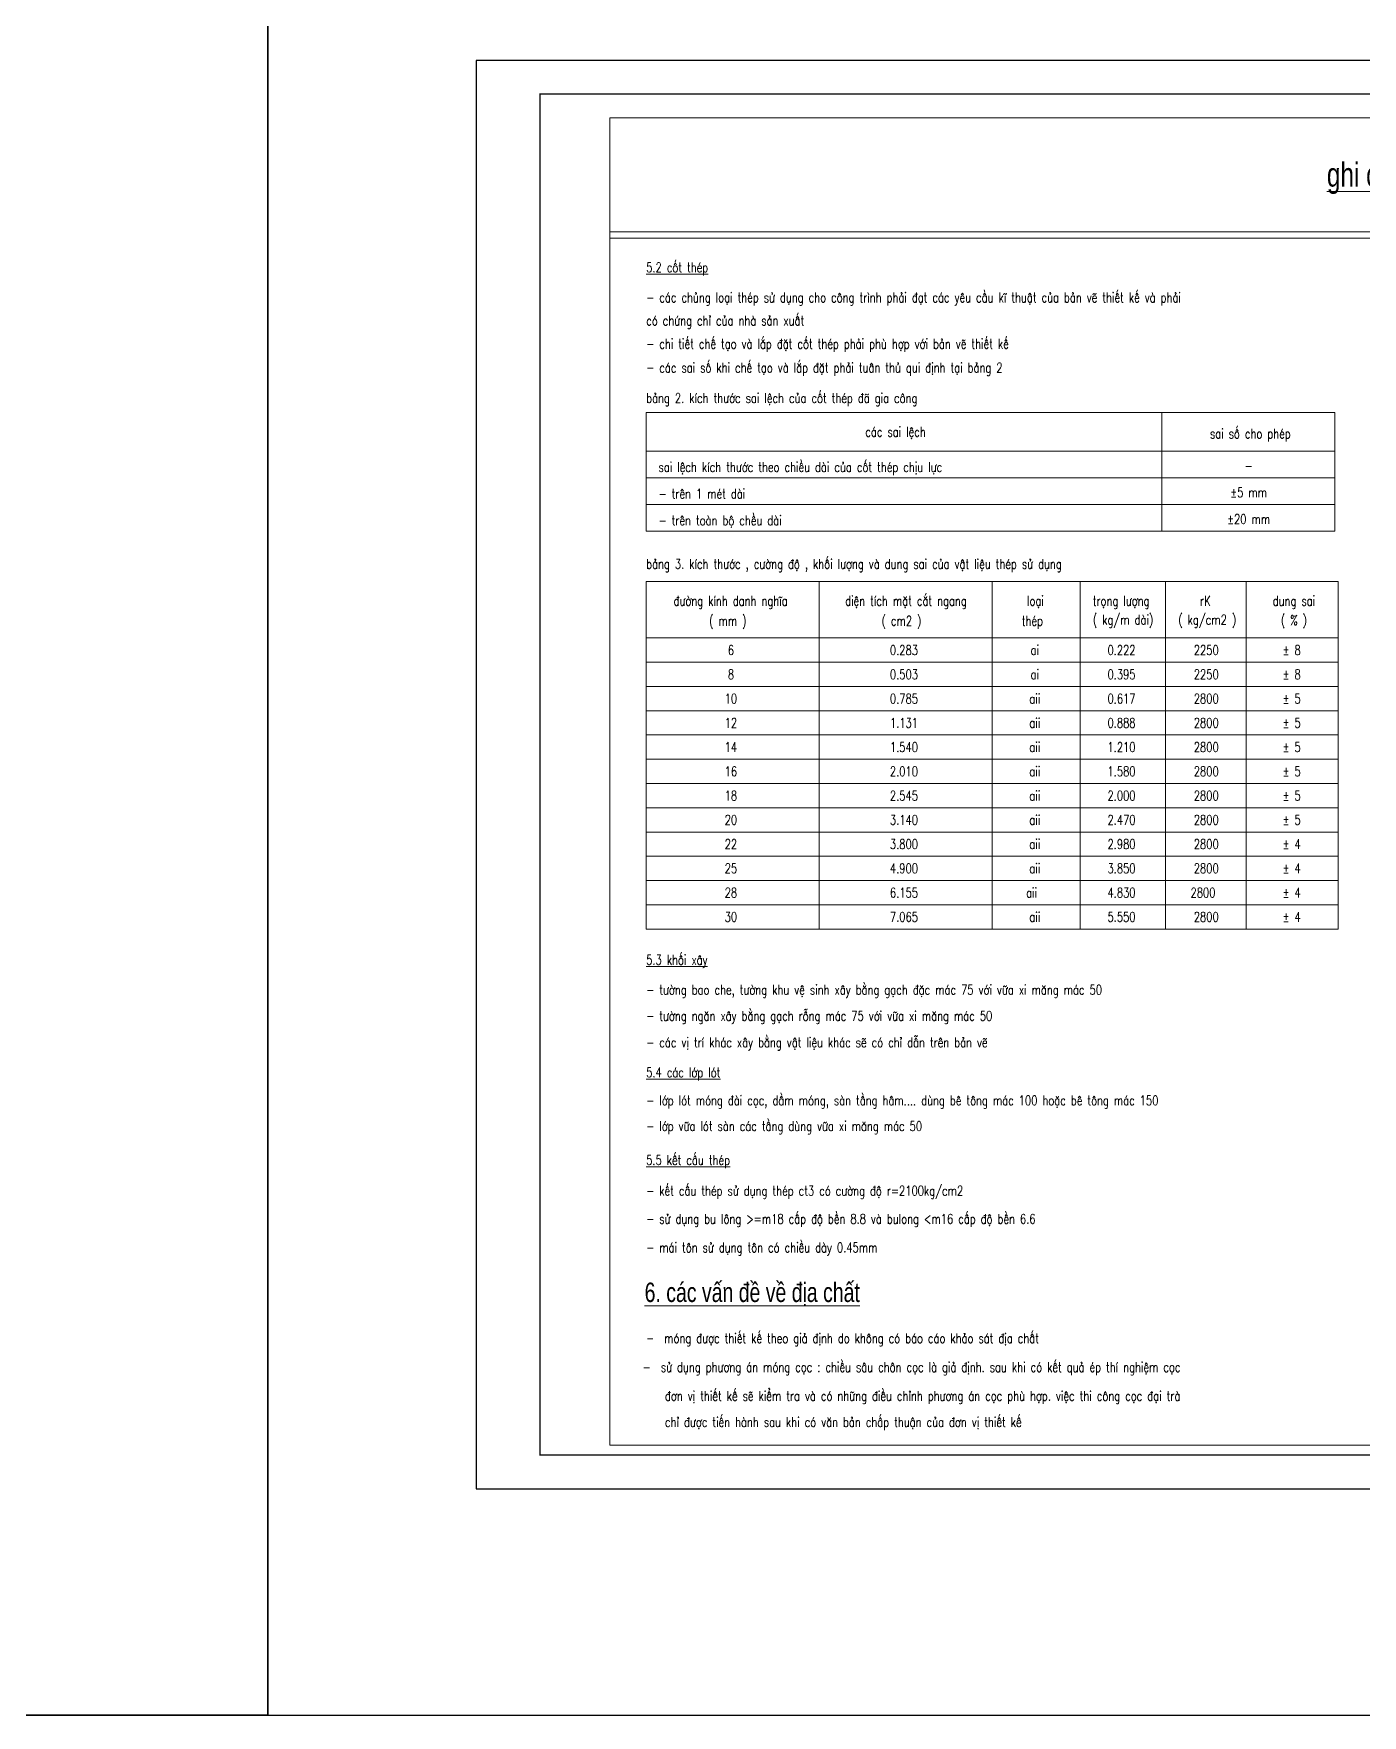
# Model space of a CAD drawing. Extents: x -1855204 to -1466800, y -1308584 to -996495.
# Drawn here: x -1752400 to -1725003, y -1051774 to -1017102 of the extents above; entities that cross this region are included whole.
import ezdxf
from ezdxf.enums import TextEntityAlignment as Align

# ---------------------------------------------------------------- set-up
doc = ezdxf.new("R2010")
doc.units = 0
doc.header["$LTSCALE"] = 150
doc.layers.get('Defpoints').update_dxf_attribs({"lineweight": 18})
for name, color, linetype, lineweight in [('05.Text', 253, 'Continuous', 18), ('11.Khung bo', 32, 'Continuous', 50), ('12.Khung', 36, 'Continuous', 25), ('KCVN-THAY', 7, 'Continuous', 25), ('LS-TEXT', 60, 'Continuous', 20), ('LS-THAY', 7, 'Continuous', 20)]:
    doc.layers.add(name, color=color, linetype=linetype, lineweight=lineweight)
doc.styles.add('KCVN-LEADER', font='vnromadi.shx', dxfattribs={"width": 0.7, "height": 4})
doc.styles.add('vnsimpli', font='vnsimli.shx', dxfattribs={"width": 0.75})

# ---------------------------------------------------------------- blocks, each defined once
blk = doc.blocks.new('*U4')
at = {"layer": 'KCVN-THAY', "color": 140}
blk.add_lwpolyline([(214871.76, 86966.68), (215381.8, 86966.68), (215381.8, 86579.68), (214871.76, 86579.68)], close=True, dxfattribs=at)
blk = doc.blocks.new('100')
at = {"layer": '11.Khung bo', "const_width": 26.7}
blk.add_lwpolyline([(1860913, -945240), (1860913, -916940), (1896063, -916940), (1896063, -945240)], close=True, dxfattribs=at)
at = {"layer": '12.Khung', "color": 1}
blk.add_lwpolyline([(1901579, -945940), (1901579, -916240), (1859580, -916240), (1859580, -945940)], close=True, dxfattribs=at)

msp = doc.modelspace()

# ---------------------------------------------------------------- linework, layer by layer
at = {"layer": 'LS-THAY'}
for p, q in [((-1740520.2, -1021191.2), (-1707630.7, -1021191.2)), ((-1740520.2, -1021321.3), (-1707630.7, -1021321.3)), ((-1739769.6, -1024911.6), (-1725572.7, -1024911.6)), ((-1739769.6, -1024911.6), (-1739769.6, -1027361.6)), ((-1729137.1, -1024911.6), (-1729137.1, -1027361.6)), ((-1725572.7, -1024911.6), (-1725572.7, -1027361.6)), ((-1739769.6, -1025711.6), (-1725572.7, -1025711.6)), ((-1739769.6, -1027361.6), (-1725572.7, -1027361.6)), ((-1739769.6, -1028395.9), (-1725500.1, -1028395.9)), ((-1739769.6, -1028395.9), (-1739769.6, -1035561.8)), ((-1736202.3, -1028395.9), (-1736202.3, -1035561.8)), ((-1732634.9, -1028395.9), (-1732634.9, -1035561.8)), ((-1730819, -1028395.9), (-1730819, -1035561.8)), ((-1729065.3, -1028395.9), (-1729065.3, -1035561.8)), ((-1727396.1, -1028395.9), (-1727396.1, -1035561.8)), ((-1725500.1, -1028395.9), (-1725500.1, -1035561.8)), ((-1739769.6, -1029561.8), (-1725500.1, -1029561.8)), ((-1739769.6, -1035561.8), (-1725500.1, -1035561.8)), ((-1739769.6, -1035561.8), (-1725500.1, -1035561.8))]:
    msp.add_line(p, q, dxfattribs=at)
at = {"layer": 'LS-THAY', "ltscale": 2}
for p, q in [((-1739769.6, -1026261.6), (-1725572.7, -1026261.6)), ((-1739769.6, -1026811.6), (-1725572.7, -1026811.6)), ((-1739769.6, -1030061.8), (-1725500.1, -1030061.8)), ((-1739769.6, -1030561.8), (-1725500.1, -1030561.8)), ((-1739769.6, -1031061.8), (-1725500.1, -1031061.8)), ((-1739769.6, -1031561.8), (-1725500.1, -1031561.8)), ((-1739769.6, -1032061.8), (-1725500.1, -1032061.8)), ((-1739769.6, -1032561.8), (-1725500.1, -1032561.8)), ((-1739769.6, -1033061.8), (-1725500.1, -1033061.8)), ((-1739769.6, -1033561.8), (-1725500.1, -1033561.8)), ((-1739769.6, -1034061.8), (-1725500.1, -1034061.8)), ((-1739769.6, -1034561.8), (-1725500.1, -1034561.8)), ((-1739769.6, -1034561.8), (-1725500.1, -1034561.8)), ((-1739769.6, -1034561.8), (-1725500.1, -1034561.8)), ((-1739769.6, -1035061.8), (-1725500.1, -1035061.8)), ((-1739769.6, -1035061.8), (-1725500.1, -1035061.8))]:
    msp.add_line(p, q, dxfattribs=at)
at = {"layer": 'LS-THAY', "color": 140}
for points in [[(-1855203.7, -1013074.3), (-1466800.6, -1013073.8), (-1466800.6, -1051773.8), (-1855203.7, -1051773.8)], [(-1855203.6, -1051773.5), (-1466800.5, -1051773), (-1466800.3, -1102777.6), (-1855203.4, -1102778.1)]]:
    msp.add_lwpolyline(points, close=True, dxfattribs=at)
at = {"layer": 'LS-THAY'}
msp.add_lwpolyline([(-1740520.2, -1018838.5), (-1707630.7, -1018838.5), (-1707630.7, -1046205.7), (-1740520.2, -1046205.7)], close=True, dxfattribs=at)

# ---------------------------------------------------------------- block references
at = {"layer": '05.Text', "xscale": 0.991454545641318, "yscale": 0.991454545641318, "zscale": 0.9914545456793755}
msp.add_blockref('100', (-3586967.9, -109244.2), dxfattribs=at)
at = {"layer": 'Defpoints', "xscale": 100, "yscale": 100, "zscale": 100}
for p in [(-23285750.8, -9709741.3), (-23285750.8, -9709741.3), (-23234746.6, -9709742.1), (-23234746.6, -9709742.1)]:
    msp.add_blockref('*U4', p, dxfattribs=at)

# ---------------------------------------------------------------- texts
at = {"layer": 'LS-TEXT', "style": 'KCVN-LEADER', "width": 0.75}
msp.add_text('%%Ughi chó chung', height=500, dxfattribs=at).set_placement((-1724172.4, -1020258.8), align=Align.CENTER)
at = {"layer": 'LS-TEXT', "style": 'vnsimpli', "width": 0.75}
for s, p in [('%%U5.2 cèt thÐp', (-1739769.6, -1022019.4)), ('sai lÖch kÝch th\xadíc theo chiÒu dµi cña cèt thÐp chÞu lùc', (-1739515.1, -1026136.6)), ('- trªn 1 mÐt dµi', (-1739515.1, -1026686.6)), ('- trªn toµn bé chÒu dµi', (-1739515.1, -1027236.6)), ('( mm )', (-1738472.2, -1029307.8)), ('( cm2 )', (-1734916.9, -1029307.8)), ('thÐp', (-1732025.3, -1029307.8)), ('%%U5.3 khèi x©y', (-1739769.6, -1036297.1)), ('%%U5.4 c¸c líp lãt', (-1739769.6, -1038616.2)), ('%%U5.5 kÕt cÊu thÐp', (-1739770.5, -1040423.1)), ('   -  sö dông ph\xad¬ng ¸n mãng cäc : chiÒu s©u ch«n cäc lµ gi¶ ®Þnh. sau khi cã kÕt qu¶ Ðp thÝ nghiÖm cäc', (-1740176.5, -1044694.9)), (' ®¬n vÞ thiÕt kÕ sÏ kiÓm tra vµ cã nh÷ng ®iÒu chØnh ph\xad¬ng ¸n cäc phï hîp. viÖc thi c«ng cäc ®¹i trµ', (-1739485.2, -1045287.2)), (' chØ ®\xadîc tiÕn hµnh sau khi cã v¨n b¶n chÊp thuËn cña ®¬n vÞ thiÕt kÕ', (-1739485.2, -1045824.7))]:
    msp.add_text(s, height=200, dxfattribs=at).set_placement(p)
for s, p in [('- c¸c chñng lo¹i thÐp sö dông cho c«ng tr×nh ph¶i ®¹t c¸c yªu cÇu kÜ thuËt cña b¶n vÏ thiÕt kÕ vµ ph¶i ', (-1739769.6, -1022541.7)), ('cã chøng chØ cña nhµ s¶n xuÊt', (-1739769.6, -1023017.9)), ('- chi tiÕt chÕ t¹o vµ l¾p ®Æt cèt thÐp ph¶i phï hîp víi b¶n vÏ thiÕt kÕ', (-1739769.6, -1023497.1)), ('- c¸c sai sè khi chÕ t¹o vµ l¾p ®Æt ph¶i tu©n thñ qui ®Þnh t¹i b¶ng 2', (-1739769.6, -1023987.5)), ('- t\xadêng bao che, t\xadêng khu vÖ sinh x©y b»ng g¹ch ®Æc m¸c 75 víi v÷a xi m¨ng m¸c 50', (-1739769.6, -1036814.7)), ('- t\xadêng ng¨n x©y b»ng g¹ch rçng m¸c 75 víi v÷a xi m¨ng m¸c 50', (-1739769.6, -1037352.6)), ('- c¸c vÞ trÝ kh¸c x©y b»ng vËt liÖu kh¸c sÏ cã chØ dÉn trªn b¶n vÏ', (-1739769.6, -1037898.4)), ('- líp lãt mãng ®µi cäc, dÇm mãng, sµn tÇng h©m.... dïng bª t«ng m¸c 100 hoÆc bª t«ng m¸c 150', (-1739769.6, -1039095.8)), ('- líp v÷a lãt sµn c¸c tÇng dïng v÷a xi m¨ng m¸c 50', (-1739769.6, -1039625.6)), ('- kÕt cÊu thÐp sö dông thÐp ct3 cã c\xadêng ®é r=2100kg/cm2', (-1739770.5, -1040957.4)), ('- sö dông bu l«ng >=m18 cÊp ®é bÒn 8.8 vµ bulong <m16 cÊp ®é bÒn 6.6', (-1739770.5, -1041537.4)), ('- m¸i t«n sö dông t«n cã chiÒu dµy 0.45mm', (-1739770.5, -1042128.4)), ('-  mãng ®\xadîc thiÕt kÕ theo gi¶ ®Þnh do kh«ng cã b¸o c¸o kh¶o s¸t ®Þa chÊt', (-1739771.7, -1043998.2))]:
    msp.add_text(s, height=200, dxfattribs=at).set_placement(p, align=Align.MIDDLE_LEFT)
for s, p in [('b¶ng 2. kÝch th\xadíc sai lÖch cña cèt thÐp ®· gia c«ng', (-1739769.6, -1024773)), ('b¶ng 3. kÝch th\xadíc , c\xadêng ®é , khèi l\xadîng vµ dung sai cña vËt liÖu thÐp sö dông', (-1739769.6, -1028194.8))]:
    msp.add_text(s, height=200, dxfattribs=at).set_placement(p, align=Align.BOTTOM_LEFT)
for s, p in [('c¸c sai lÖch', (-1734628.1, -1025311.6)), ('sai sè cho phÐp ', (-1727261.4, -1025347.2)), ('-', (-1727347, -1026011.6)), ('%%p5 mm', (-1727347, -1026561.6)), ('%%p20 mm', (-1727347, -1027111.6)), ('®\xadêng kÝnh danh nghÜa', (-1738029.2, -1028795.9)), ('diÖn tÝch mÆt c¾t ngang', (-1734413.3, -1028795.9)), ('lo¹i', (-1731743.9, -1028795.9)), ('träng l\xadîng', (-1729976.5, -1028795.9)), ('rK', (-1728240.4, -1028795.9)), ('dung sai', (-1726413.4, -1028795.9)), ('( kg/m dµi)', (-1729937.1, -1029184.2)), ('( kg/cm2 )', (-1728201, -1029184.2)), ('( % )', (-1726413.4, -1029194.4)), ('6', (-1738022.5, -1029811.8)), ('0.283', (-1734455.1, -1029811.8)), ('ai', (-1731756.5, -1029811.8)), ('0.222', (-1729968.8, -1029811.8)), ('2250', (-1728222, -1029811.8)), ('%%p 8', (-1726461.4, -1029811.8)), ('8', (-1738022.5, -1030311.8)), ('0.503', (-1734455.1, -1030311.8)), ('ai', (-1731756.5, -1030311.8)), ('0.395', (-1729968.8, -1030311.8)), ('2250', (-1728222, -1030311.8)), ('%%p 8', (-1726461.4, -1030311.8)), ('10', (-1738022.5, -1030811.8)), ('0.785', (-1734455.1, -1030811.8)), ('aii', (-1731756.5, -1030811.8)), ('0.617', (-1729968.8, -1030811.8)), ('2800', (-1728222, -1030811.8)), ('%%p 5', (-1726461.4, -1030811.8)), ('12', (-1738022.5, -1031311.8)), ('1.131', (-1734455.1, -1031311.8)), ('aii', (-1731756.5, -1031311.8)), ('0.888', (-1729968.8, -1031311.8)), ('2800', (-1728222, -1031311.8)), ('%%p 5', (-1726461.4, -1031311.8)), ('14', (-1738022.5, -1031811.8)), ('1.540', (-1734455.1, -1031811.8)), ('aii', (-1731756.5, -1031811.8)), ('1.210', (-1729968.8, -1031811.8)), ('2800', (-1728222, -1031811.8)), ('%%p 5', (-1726461.4, -1031811.8)), ('16', (-1738022.5, -1032311.8)), ('2.010', (-1734455.1, -1032311.8)), ('aii', (-1731756.5, -1032311.8)), ('1.580', (-1729968.8, -1032311.8)), ('2800', (-1728222, -1032311.8)), ('%%p 5', (-1726461.4, -1032311.8)), ('18', (-1738022.5, -1032811.8)), ('2.545', (-1734455.1, -1032811.8)), ('aii', (-1731756.5, -1032811.8)), ('2.000', (-1729968.8, -1032811.8)), ('2800', (-1728222, -1032811.8)), ('%%p 5', (-1726461.4, -1032811.8)), ('20', (-1738022.5, -1033311.8)), ('3.140', (-1734455.1, -1033311.8)), ('aii', (-1731756.5, -1033311.8)), ('2.470', (-1729968.8, -1033311.8)), ('2800', (-1728222, -1033311.8)), ('%%p 5', (-1726461.4, -1033311.8)), ('22', (-1738022.5, -1033811.8)), ('3.800', (-1734455.1, -1033811.8)), ('aii', (-1731756.5, -1033811.8)), ('2.980', (-1729968.8, -1033811.8)), ('2800', (-1728222, -1033811.8)), ('%%p 4', (-1726461.4, -1033811.8)), ('25', (-1738022.5, -1034311.8)), ('4.900', (-1734455.1, -1034311.8)), ('aii', (-1731756.5, -1034311.8)), ('3.850', (-1729968.8, -1034311.8)), ('2800', (-1728222, -1034311.8)), ('%%p 4', (-1726461.4, -1034311.8)), ('28', (-1738022.5, -1034811.8)), ('6.155', (-1734455.1, -1034811.8)), ('aii', (-1731823.2, -1034811.8)), ('4.830', (-1729968.8, -1034811.8)), ('2800', (-1728288.6, -1034811.8)), ('%%p 4', (-1726461.4, -1034811.8)), ('30', (-1738022.5, -1035311.8)), ('7.065', (-1734455.1, -1035311.8)), ('aii', (-1731756.5, -1035311.8)), ('5.550', (-1729968.8, -1035311.8)), ('2800', (-1728222, -1035311.8)), ('%%p 4', (-1726461.4, -1035311.8))]:
    msp.add_text(s, height=200, dxfattribs=at).set_placement(p, align=Align.MIDDLE_CENTER)
at = {"layer": 'LS-TEXT', "color": 60, "style": 'KCVN-LEADER', "width": 0.75}
msp.add_text('%%U6. c¸c vÊn ®Ò vÒ ®Þa chÊt', height=400, dxfattribs=at).set_placement((-1739802, -1043251.8))

doc.saveas('drawing.dxf')
